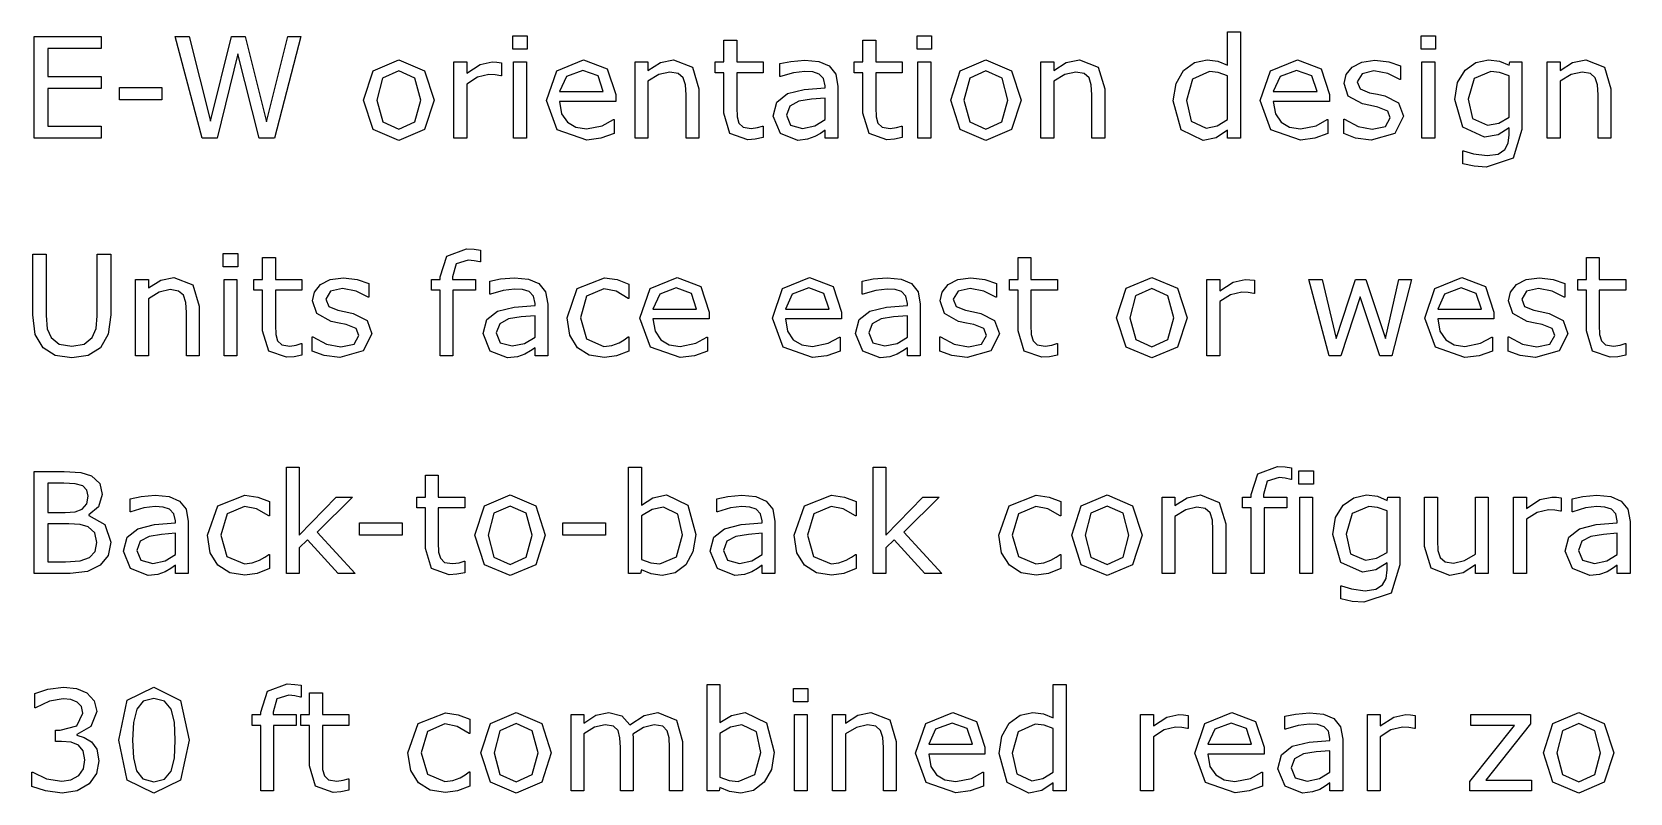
# Model space of a CAD drawing. Header units: inches. Extents: x -33163 to 19162, y -8858 to 30669.
# Drawn here: x 4041 to 5003, y 20852 to 21310 of the extents above; entities that cross this region are included whole.
import ezdxf

# ---------------------------------------------------------------- set-up
doc = ezdxf.new("R2010")
doc.units = ezdxf.units.IN
doc.layers.add('Layer 1', color=7, linetype='Continuous')
doc.layers.add('SOLID-2', color=253, linetype='Continuous')

# ---------------------------------------------------------------- blocks, each defined once
blk = doc.blocks.new('A$C0f725650')
at = {"layer": 'Layer 1', "color": 7}
for points in [[(23.63199, 30.162462), (22.491364, 30.162462), (22.491364, 31.89375), (23.63199, 31.89375), (23.63199, 31.689111), (22.721582, 31.689111), (22.721582, 31.214722), (23.63199, 31.214722), (23.63199, 31.010083), (22.721582, 31.010083), (22.721582, 30.367101), (23.63199, 30.367101), (23.63199, 30.162462)], [(27.035267, 31.89375), (26.585295, 30.162462), (26.326008, 30.162462), (25.962078, 31.599582), (25.606286, 30.162462), (25.352813, 30.162462), (24.894702, 31.89375), (25.130734, 31.89375), (25.494665, 30.454305), (25.852782, 31.89375), (26.086489, 31.89375), (26.448094, 30.440351), (26.809699, 31.89375), (27.035267, 31.89375)], [(37.776458, 31.678647), (37.529962, 31.678647), (37.529962, 31.905376), (37.776458, 31.905376), (37.776458, 31.678647)], [(43.037758, 30.162462), (42.819167, 30.162462), (42.819167, 30.2985), (42.622668, 30.171765), (42.400588, 30.126418), (42.030844, 30.305477), (41.894806, 30.801956), (41.941315, 31.096125), (42.069214, 31.31588), (42.252923, 31.450754), (42.471514, 31.497262), (42.652898, 31.475169), (42.819167, 31.408894), (42.819167, 31.971649), (43.037758, 31.971649), (43.037758, 30.162462)], [(46.361969, 31.678647), (46.115473, 31.678647), (46.115473, 31.905376), (46.361969, 31.905376), (46.361969, 31.678647)], [(37.277652, 30.17409), (37.142777, 30.147346), (37.013715, 30.136895), (36.711408, 30.243866), (36.607926, 30.586866), (36.607926, 31.277523), (36.460261, 31.277523), (36.460261, 31.461231), (36.607926, 31.461231), (36.607926, 31.834465), (36.826517, 31.834465), (36.826517, 31.461231), (37.277652, 31.461231), (37.277652, 31.277523), (36.826517, 31.277523), (36.826517, 30.685699), (36.831168, 30.525242), (36.863725, 30.418274), (36.933488, 30.349673), (37.070689, 30.328744), (37.18231, 30.343852), (37.266025, 30.370594), (37.277654, 30.370594), (37.277652, 30.17409)], [(29.301405, 30.811259), (29.138624, 30.310128), (28.702605, 30.126418), (28.26426, 30.310128), (28.102642, 30.811259), (28.26426, 31.31239), (28.702605, 31.497262), (29.138624, 31.31239), (29.301405, 30.811259), (29.301405, 30.811259)], [(29.075837, 30.811259), (28.977006, 31.185655), (28.702605, 31.308903), (28.425878, 31.185655), (28.328209, 30.811259), (28.42704, 30.440351), (28.702605, 30.314777), (28.975843, 30.439189), (29.075837, 30.811259), (29.075837, 30.811259)], [(30.45017, 31.22286), (30.438542, 31.22286), (30.343199, 31.239132), (30.235066, 31.244953), (30.03973, 31.199606), (29.858345, 31.084497), (29.858345, 30.162462), (29.639754, 30.162462), (29.639754, 31.461218), (29.858345, 31.461218), (29.858345, 31.269369), (30.087401, 31.417035), (30.290877, 31.461218), (30.37343, 31.457725), (30.450169, 31.447274), (30.45017, 31.22286)], [(30.876888, 30.162462), (30.658297, 30.162462), (30.658297, 31.461218), (30.876888, 31.461218), (30.876888, 30.162462)], [(32.396561, 30.789167), (31.439643, 30.789167), (31.475688, 30.579879), (31.574519, 30.434538), (31.717533, 30.350821), (31.901243, 30.322918), (32.167505, 30.37524), (32.359354, 30.479885), (32.370979, 30.479885), (32.370979, 30.241527), (32.145412, 30.163624), (31.903567, 30.132231), (31.398947, 30.306639), (31.217563, 30.804282), (31.390808, 31.310064), (31.848919, 31.497262), (32.253545, 31.343783), (32.396559, 30.907763), (32.396561, 30.789167)], [(32.183783, 30.956597), (32.096579, 31.22286), (31.837293, 31.317041), (31.557078, 31.21356), (31.439643, 30.956597), (32.183783, 30.956597)], [(33.813914, 30.162462), (33.595323, 30.162462), (33.595323, 30.90195), (33.584859, 31.069381), (33.546489, 31.192629), (33.462773, 31.26472), (33.320922, 31.289141), (33.133724, 31.244958), (32.946526, 31.132175), (32.946526, 30.162462), (32.727935, 30.162462), (32.727935, 31.461218), (32.946526, 31.461218), (32.946526, 31.317041), (33.158141, 31.449592), (33.382546, 31.497262), (33.703456, 31.370527), (33.813914, 31.005434), (33.813914, 30.162462)], [(36.182371, 30.162462), (35.964943, 30.162462), (35.964943, 30.300826), (35.885878, 30.245015), (35.790535, 30.189203), (35.664961, 30.145021), (35.498693, 30.126421), (35.201037, 30.242692), (35.078952, 30.539186), (35.141738, 30.777543), (35.323122, 30.92172), (35.607988, 30.992647), (35.964943, 31.02055), (35.964943, 31.054271), (35.9382, 31.177519), (35.863786, 31.254256), (35.752165, 31.290303), (35.616127, 31.299616), (35.424279, 31.276359), (35.205688, 31.211248), (35.194062, 31.211248), (35.194062, 31.433326), (35.378934, 31.471695), (35.617292, 31.492624), (35.855649, 31.469367), (36.032382, 31.392627), (36.144003, 31.254264), (36.182373, 31.043812), (36.182371, 30.162462)], [(37.762505, 30.162462), (37.543914, 30.162462), (37.543914, 31.461218), (37.762505, 31.461218), (37.762505, 30.162462)], [(39.301944, 30.811259), (39.139164, 30.310128), (38.703144, 30.126418), (38.2648, 30.310128), (38.103182, 30.811259), (38.2648, 31.31239), (38.703144, 31.497262), (39.139164, 31.31239), (39.301944, 30.811259), (39.301944, 30.811259)], [(39.076377, 30.811259), (38.977546, 31.185655), (38.703144, 31.308903), (38.426417, 31.185655), (38.328749, 30.811259), (38.42758, 30.440351), (38.703144, 30.314777), (38.976383, 30.439189), (39.076377, 30.811259), (39.076377, 30.811259)], [(40.726274, 30.162462), (40.507683, 30.162462), (40.507683, 30.90195), (40.497219, 31.069381), (40.458849, 31.192629), (40.375133, 31.26472), (40.233282, 31.289141), (40.046084, 31.244958), (39.858887, 31.132175), (39.858887, 30.162462), (39.640296, 30.162462), (39.640296, 31.461218), (39.858887, 31.461218), (39.858887, 31.317041), (40.070501, 31.449592), (40.294906, 31.497262), (40.615816, 31.370527), (40.726274, 31.005434), (40.726274, 30.162462)], [(44.555105, 30.789167), (43.598188, 30.789167), (43.634232, 30.579879), (43.733064, 30.434538), (43.876078, 30.350821), (44.059787, 30.322918), (44.32605, 30.37524), (44.517899, 30.479885), (44.529515, 30.479885), (44.529515, 30.241527), (44.303947, 30.163624), (44.062102, 30.132231), (43.557482, 30.306639), (43.376099, 30.804282), (43.549344, 31.310064), (44.007455, 31.497262), (44.412079, 31.343783), (44.555094, 30.907763), (44.555105, 30.789167)], [(44.342327, 30.956597), (44.255123, 31.22286), (43.995837, 31.317041), (43.715623, 31.21356), (43.598188, 30.956597), (44.342327, 30.956597)], [(45.81433, 30.536858), (45.666663, 30.245015), (45.265526, 30.131069), (45.000427, 30.164788), (44.799275, 30.240363), (44.799275, 30.485698), (44.810891, 30.485698), (45.04111, 30.361286), (45.284116, 30.315941), (45.509683, 30.36245), (45.591075, 30.508952), (45.546892, 30.625223), (45.377133, 30.692663), (45.255049, 30.717084), (45.119011, 30.747315), (44.876002, 30.879866), (44.805078, 31.09613), (44.837632, 31.247284), (44.93879, 31.374019), (45.103895, 31.460062), (45.329463, 31.492616), (45.56433, 31.463549), (45.763157, 31.394948), (45.763157, 31.161242), (45.751541, 31.161242), (45.548067, 31.264725), (45.313199, 31.307744), (45.110885, 31.261236), (45.028333, 31.125198), (45.078329, 31.004275), (45.236459, 30.938), (45.371333, 30.910094), (45.496907, 30.884509), (45.731777, 30.764751), (45.81433, 30.536858), (45.81433, 30.536858)], [(46.348017, 30.162462), (46.129427, 30.162462), (46.129427, 31.461218), (46.348017, 31.461218), (46.348017, 30.162462)], [(47.833971, 30.310128), (47.683979, 29.825275), (47.222382, 29.670631), (47.020069, 29.685739), (46.827058, 29.726435), (46.827058, 29.949676), (46.838673, 29.949676), (47.00843, 29.898517), (47.240974, 29.867124), (47.425846, 29.893865), (47.539792, 29.968279), (47.597929, 30.077576), (47.615365, 30.220591), (47.615365, 30.339188), (47.425841, 30.220591), (47.196786, 30.182221), (46.827042, 30.349652), (46.691004, 30.824041), (46.737513, 31.112394), (46.866574, 31.322846), (47.050284, 31.450746), (47.265385, 31.497254), (47.453747, 31.473997), (47.615365, 31.405396), (47.629308, 31.461207), (47.833947, 31.461207), (47.833971, 30.310128)], [(49.350156, 30.162462), (49.131565, 30.162462), (49.131565, 30.90195), (49.121088, 31.069381), (49.082718, 31.192629), (48.999001, 31.26472), (48.857151, 31.289141), (48.669953, 31.244958), (48.482755, 31.132175), (48.482755, 30.162462), (48.264164, 30.162462), (48.264164, 31.461218), (48.482755, 31.461218), (48.482755, 31.317041), (48.694369, 31.449592), (48.918775, 31.497262), (49.239685, 31.370527), (49.350143, 31.005434), (49.350156, 30.162462)], [(42.819167, 30.482211), (42.819167, 31.227512), (42.661037, 31.282159), (42.508721, 31.297266), (42.222693, 31.169367), (42.120373, 30.8066), (42.199438, 30.454297), (42.452911, 30.334536), (42.641271, 30.375232), (42.819167, 30.482203), (42.819167, 30.482211)], [(47.615381, 30.519416), (47.615381, 31.227512), (47.452598, 31.283323), (47.303771, 31.300759), (47.020069, 31.179834), (46.916585, 30.828695), (46.993325, 30.497321), (47.247962, 30.384537), (47.438647, 30.420581), (47.615381, 30.519411), (47.615381, 30.519416)], [(24.667972, 30.814746), (23.942436, 30.814746), (23.942436, 31.025198), (24.667972, 31.025198), (24.667972, 30.814746)], [(35.964943, 30.482211), (35.964943, 30.843816), (35.728911, 30.82638), (35.514971, 30.792662), (35.362655, 30.708945), (35.304519, 30.554304), (35.371956, 30.385709), (35.577758, 30.329898), (35.78821, 30.374081), (35.964943, 30.482216), (35.964943, 30.482211)], [(23.794771, 27.153598), (23.752913, 26.824562), (23.618038, 26.59202), (23.408748, 26.462957), (23.129696, 26.422264), (22.845993, 26.465285), (22.642517, 26.59202), (22.506479, 26.822234), (22.465784, 27.153598), (22.465784, 28.189599), (22.696002, 28.189599), (22.696002, 27.141982), (22.714605, 26.919892), (22.779717, 26.772228), (22.918081, 26.658298), (23.129695, 26.619907), (23.34131, 26.657134), (23.480836, 26.772228), (23.544786, 26.923384), (23.564553, 27.136162), (23.564553, 28.189599), (23.794771, 28.189599), (23.794771, 27.153598)], [(25.958589, 27.974493), (25.712093, 27.974493), (25.712093, 28.201214), (25.958589, 28.201214), (25.958589, 27.974493)], [(27.051545, 26.469942), (26.916669, 26.443219), (26.787608, 26.432635), (26.485301, 26.539606), (26.381819, 26.882612), (26.381819, 27.573279), (26.234154, 27.573279), (26.234154, 27.756979), (26.381819, 27.756979), (26.381819, 28.1302), (26.60041, 28.1302), (26.60041, 27.756979), (27.051545, 27.756979), (27.051545, 27.573279), (26.60041, 27.573279), (26.60041, 26.981434), (26.605061, 26.82099), (26.637618, 26.714019), (26.707381, 26.645413), (26.844581, 26.624511), (26.956202, 26.639592), (27.039918, 26.666342), (27.051546, 26.666342), (27.051545, 26.469942)], [(30.092053, 28.055905), (30.080427, 28.055905), (29.986247, 28.076807), (29.883928, 28.088449), (29.679289, 28.025663), (29.616503, 27.80127), (29.616503, 27.757085), (30.010664, 27.757085), (30.010664, 27.573385), (29.623477, 27.573385), (29.623477, 26.4583), (29.404886, 26.4583), (29.404886, 27.573359), (29.257221, 27.573359), (29.257221, 27.757059), (29.404886, 27.757059), (29.404886, 27.80008), (29.519996, 28.1547), (29.852533, 28.279107), (29.98392, 28.272228), (30.092053, 28.255824), (30.092053, 28.055905)], [(39.92051, 26.469915), (39.785635, 26.443192), (39.656573, 26.432609), (39.354267, 26.53958), (39.250785, 26.882585), (39.250785, 27.573253), (39.103119, 27.573253), (39.103119, 27.756953), (39.250785, 27.756953), (39.250785, 28.130174), (39.469376, 28.130174), (39.469376, 27.756953), (39.92051, 27.756953), (39.92051, 27.573253), (39.469376, 27.573253), (39.469376, 26.981407), (39.474027, 26.820964), (39.506583, 26.713993), (39.576346, 26.645387), (39.713547, 26.624485), (39.825168, 26.639566), (39.908884, 26.666315), (39.920512, 26.666315), (39.92051, 26.469915)], [(49.602465, 26.469915), (49.467591, 26.443192), (49.338528, 26.432609), (49.03622, 26.53958), (48.932739, 26.882585), (48.932739, 27.573253), (48.785075, 27.573253), (48.785075, 27.756953), (48.932739, 27.756953), (48.932739, 28.130174), (49.15133, 28.130174), (49.15133, 27.756953), (49.602465, 27.756953), (49.602465, 27.573253), (49.15133, 27.573253), (49.15133, 26.981407), (49.155986, 26.820964), (49.188543, 26.713993), (49.258306, 26.645387), (49.395506, 26.624485), (49.507128, 26.639566), (49.590845, 26.666315), (49.60246, 26.666315), (49.602465, 26.469915)], [(25.302816, 26.4583), (25.084225, 26.4583), (25.084225, 27.197783), (25.073761, 27.365211), (25.035392, 27.48848), (24.951676, 27.560553), (24.809824, 27.584894), (24.622626, 27.540709), (24.435429, 27.427917), (24.435429, 26.4583), (24.216838, 26.4583), (24.216838, 27.757059), (24.435429, 27.757059), (24.435429, 27.612887), (24.647044, 27.745417), (24.871448, 27.793095), (25.192358, 27.66636), (25.302817, 27.301261), (25.302816, 26.4583)], [(28.243331, 26.832711), (28.095666, 26.540876), (27.694528, 26.42692), (27.429428, 26.460655), (27.228278, 26.53622), (27.228278, 26.781568), (27.239906, 26.781568), (27.470125, 26.657161), (27.713133, 26.611811), (27.9387, 26.658325), (28.02009, 26.804824), (27.975907, 26.921082), (27.80615, 26.988524), (27.684065, 27.012866), (27.548027, 27.043081), (27.305019, 27.175637), (27.234093, 27.391908), (27.266649, 27.543064), (27.367805, 27.669799), (27.532911, 27.755841), (27.758479, 27.788385), (27.993348, 27.759334), (28.192173, 27.690728), (28.192173, 27.457021), (28.180544, 27.457021), (27.977068, 27.5605), (27.742199, 27.603521), (27.539886, 27.557007), (27.457333, 27.420985), (27.50733, 27.300044), (27.66546, 27.233793), (27.800335, 27.205879), (27.925909, 27.180215), (28.160778, 27.060464), (28.243331, 26.832553), (28.243331, 26.832711)], [(31.239656, 26.4583), (31.022228, 26.4583), (31.022228, 26.59665), (30.943163, 26.54085), (30.84782, 26.485049), (30.722246, 26.440864), (30.555978, 26.422343), (30.258322, 26.538601), (30.136236, 26.835093), (30.199023, 27.073455), (30.380407, 27.217627), (30.665273, 27.288561), (31.022228, 27.316475), (31.022228, 27.350183), (30.995485, 27.473426), (30.921071, 27.550181), (30.80945, 27.586217), (30.673412, 27.595478), (30.481564, 27.572194), (30.262972, 27.507081), (30.251344, 27.507081), (30.251344, 27.729145), (30.436216, 27.76751), (30.674573, 27.788412), (30.912931, 27.765128), (31.089664, 27.688373), (31.201285, 27.550022), (31.239654, 27.339573), (31.239656, 26.4583)], [(32.620965, 26.539686), (32.412838, 26.4583), (32.204712, 26.429222), (31.946588, 26.469915), (31.745438, 26.595513), (31.614051, 26.807126), (31.567542, 27.105946), (31.74195, 27.605902), (32.204712, 27.787274), (32.423303, 27.755894), (32.620965, 27.679165), (32.620965, 27.436146), (32.609337, 27.436146), (32.402373, 27.555896), (32.195409, 27.597753), (31.901241, 27.472182), (31.794271, 27.105946), (31.898916, 26.744341), (32.195409, 26.618743), (32.330284, 26.636206), (32.453532, 26.681555), (32.543062, 26.732699), (32.609337, 26.780377), (32.620965, 26.780377), (32.620965, 26.539686)], [(33.988322, 27.085018), (33.031405, 27.085018), (33.067449, 26.875706), (33.16628, 26.730371), (33.309294, 26.646657), (33.493004, 26.618743), (33.759266, 26.671078), (33.951115, 26.77572), (33.962743, 26.77572), (33.962743, 26.537357), (33.737176, 26.459464), (33.49533, 26.428058), (32.99071, 26.602471), (32.809327, 27.100125), (32.982572, 27.605902), (33.440683, 27.793095), (33.845309, 27.63961), (33.988323, 27.203604), (33.988322, 27.085018)], [(36.243995, 27.085018), (35.287078, 27.085018), (35.323122, 26.875706), (35.421953, 26.730371), (35.564968, 26.646657), (35.748677, 26.618743), (36.01494, 26.671078), (36.206788, 26.77572), (36.218414, 26.77572), (36.218414, 26.537357), (35.992847, 26.459464), (35.751001, 26.428058), (35.246382, 26.602471), (35.064998, 27.100125), (35.238243, 27.605902), (35.696354, 27.793095), (36.10098, 27.63961), (36.243994, 27.203604), (36.243995, 27.085018)], [(37.584609, 26.4583), (37.367181, 26.4583), (37.367181, 26.59665), (37.288116, 26.54085), (37.192773, 26.485049), (37.0672, 26.440864), (36.900931, 26.422343), (36.603275, 26.538601), (36.48119, 26.835093), (36.543977, 27.073455), (36.725361, 27.217627), (37.010227, 27.288561), (37.367181, 27.316475), (37.367181, 27.350183), (37.340439, 27.473426), (37.266025, 27.550181), (37.154404, 27.586217), (37.018366, 27.595478), (36.826517, 27.572194), (36.607926, 27.507081), (36.596298, 27.507081), (36.596298, 27.729145), (36.78117, 27.76751), (37.019527, 27.788412), (37.257884, 27.765128), (37.434617, 27.688373), (37.546238, 27.550022), (37.584608, 27.339573), (37.584609, 26.4583)], [(38.933363, 26.832685), (38.785697, 26.54085), (38.38456, 26.426894), (38.11946, 26.460628), (37.91831, 26.536193), (37.91831, 26.781541), (37.929935, 26.781541), (38.160154, 26.657134), (38.403162, 26.611785), (38.628729, 26.658298), (38.710119, 26.804798), (38.665936, 26.921056), (38.496179, 26.988498), (38.374094, 27.01284), (38.238056, 27.043055), (37.995048, 27.175611), (37.924122, 27.391881), (37.956678, 27.543037), (38.057835, 27.669773), (38.22294, 27.755815), (38.448508, 27.788359), (38.683377, 27.759308), (38.882202, 27.690701), (38.882202, 27.456995), (38.870573, 27.456995), (38.667097, 27.560473), (38.432228, 27.603495), (38.229915, 27.556981), (38.147363, 27.420959), (38.197359, 27.300018), (38.355489, 27.233766), (38.490364, 27.205853), (38.615938, 27.180188), (38.850807, 27.060438), (38.93336, 26.832526), (38.933363, 26.832685)], [(42.128512, 27.107084), (41.965732, 26.605964), (41.529712, 26.422264), (41.091368, 26.605964), (40.92975, 27.107084), (41.091368, 27.608231), (41.529712, 27.793095), (41.965732, 27.608231), (42.128512, 27.107084), (42.128512, 27.107084)], [(47.356094, 27.085018), (46.399177, 27.085018), (46.435221, 26.875706), (46.534051, 26.730371), (46.677066, 26.646657), (46.860777, 26.618743), (47.127037, 26.671078), (47.318886, 26.77572), (47.330528, 26.77572), (47.330528, 26.537357), (47.10496, 26.459464), (46.863115, 26.428058), (46.358495, 26.602471), (46.17711, 27.100125), (46.350356, 27.605902), (46.808466, 27.793095), (47.213093, 27.63961), (47.356108, 27.203604), (47.356094, 27.085018)], [(48.615316, 26.832685), (48.467653, 26.54085), (48.066516, 26.426894), (47.801414, 26.460628), (47.600265, 26.536193), (47.600265, 26.781541), (47.61188, 26.781541), (47.842099, 26.657134), (48.085108, 26.611785), (48.310676, 26.658298), (48.392064, 26.804798), (48.347881, 26.921056), (48.178125, 26.988498), (48.056038, 27.01284), (47.92, 27.043055), (47.676994, 27.175611), (47.606067, 27.391881), (47.638624, 27.543037), (47.73978, 27.669773), (47.904887, 27.755815), (48.130452, 27.788359), (48.365323, 27.759308), (48.564149, 27.690701), (48.564149, 27.456995), (48.552533, 27.456995), (48.349059, 27.560473), (48.114188, 27.603495), (47.911875, 27.556981), (47.829322, 27.420959), (47.879321, 27.300018), (48.037449, 27.233766), (48.172325, 27.205853), (48.297899, 27.180188), (48.532767, 27.060438), (48.615319, 26.832526), (48.615316, 26.832685)], [(25.944637, 26.4583), (25.726046, 26.4583), (25.726046, 27.757059), (25.944637, 27.757059), (25.944637, 26.4583)], [(33.775544, 27.252446), (33.68834, 27.518696), (33.429054, 27.612887), (33.148839, 27.509409), (33.031405, 27.252446), (33.775544, 27.252446)], [(36.031218, 27.252446), (35.944014, 27.518696), (35.684728, 27.612887), (35.404513, 27.509409), (35.287078, 27.252446), (36.031218, 27.252446)], [(41.902945, 27.107084), (41.804114, 27.481495), (41.529712, 27.604738), (41.252985, 27.481495), (41.155317, 27.107084), (41.254148, 26.736192), (41.529712, 26.61062), (41.802951, 26.735027), (41.902945, 27.107084), (41.902945, 27.107084)], [(43.277278, 27.518696), (43.265649, 27.518696), (43.170307, 27.5351), (43.062174, 27.540921), (42.866837, 27.495571), (42.685453, 27.380478), (42.685453, 26.4583), (42.466862, 26.4583), (42.466862, 27.757059), (42.685453, 27.757059), (42.685453, 27.565209), (42.914509, 27.712873), (43.117984, 27.757059), (43.200537, 27.753619), (43.277277, 27.7433), (43.277278, 27.518696)], [(45.953855, 27.757059), (45.615503, 26.4583), (45.413193, 26.4583), (45.07949, 27.459403), (44.748116, 26.4583), (44.546966, 26.4583), (44.205128, 27.757059), (44.433021, 27.757059), (44.671376, 26.751299), (44.995776, 27.757059), (45.175997, 27.757059), (45.508535, 26.751299), (45.734103, 27.757059), (45.953855, 27.757059)], [(47.143317, 27.252446), (47.056113, 27.518696), (46.796827, 27.612887), (46.516612, 27.509409), (46.399177, 27.252446), (47.143317, 27.252446)], [(31.022228, 26.778049), (31.022228, 27.139654), (30.786196, 27.122192), (30.572255, 27.088457), (30.41994, 27.004743), (30.361803, 26.850121), (30.429241, 26.681529), (30.635042, 26.625702), (30.845494, 26.669887), (31.022228, 26.778022), (31.022228, 26.778049)], [(37.367181, 26.778049), (37.367181, 27.139654), (37.131149, 27.122192), (36.917209, 27.088457), (36.764893, 27.004743), (36.706757, 26.850121), (36.774195, 26.681529), (36.979996, 26.625702), (37.190448, 26.669887), (37.367181, 26.778022), (37.367181, 26.778049)], [(27.956139, 22.754138), (27.667785, 22.754138), (27.146887, 23.3227), (27.005036, 23.187842), (27.005036, 22.754138), (26.786445, 22.754138), (26.786445, 24.56333), (27.005036, 24.56333), (27.005036, 23.402922), (27.636392, 24.052897), (27.911956, 24.052897), (27.308505, 23.452928), (27.956139, 22.754138)], [(33.759266, 23.413241), (33.712758, 23.120241), (33.589509, 22.901643), (33.408125, 22.763293), (33.190697, 22.717943), (32.997686, 22.744666), (32.834905, 22.814436), (32.820953, 22.754138), (32.616314, 22.754138), (32.616314, 24.56333), (32.834905, 24.56333), (32.834905, 23.916848), (33.030242, 24.040117), (33.262786, 24.088933), (33.625554, 23.912218), (33.759266, 23.413399), (33.759266, 23.413241)], [(37.949703, 22.754138), (37.661349, 22.754138), (37.140451, 23.3227), (36.998599, 23.187842), (36.998599, 22.754138), (36.780008, 22.754138), (36.780008, 24.56333), (36.998599, 24.56333), (36.998599, 23.402922), (37.629955, 24.052897), (37.90552, 24.052897), (37.302069, 23.452928), (37.949703, 22.754138)], [(43.908634, 24.351717), (43.897008, 24.351717), (43.802828, 24.372619), (43.700509, 24.38426), (43.49587, 24.321475), (43.433084, 24.097082), (43.433084, 24.052897), (43.827245, 24.052897), (43.827245, 23.869197), (43.440059, 23.869197), (43.440059, 22.754138), (43.221468, 22.754138), (43.221468, 23.869197), (43.073802, 23.869197), (43.073802, 24.052897), (43.221468, 24.052897), (43.221468, 24.095918), (43.336577, 24.450538), (43.669114, 24.574945), (43.800501, 24.568066), (43.908634, 24.551662), (43.908634, 24.351717)], [(23.797096, 23.286664), (23.748262, 23.058779), (23.616875, 22.895981), (23.401772, 22.786682), (23.105279, 22.754138), (22.491364, 22.754138), (22.491364, 24.485437), (23.004123, 24.485437), (23.287826, 24.471414), (23.468047, 24.413285), (23.606411, 24.284221), (23.649431, 24.097029), (23.586644, 23.88658), (23.419213, 23.748203), (23.419213, 23.738942), (23.69594, 23.584294), (23.797096, 23.286638), (23.797096, 23.286664)], [(23.409911, 24.06684), (23.388983, 24.172647), (23.321545, 24.242417), (23.188995, 24.280782), (22.995984, 24.288984), (22.721582, 24.288984), (22.721582, 23.789001), (23.019238, 23.789001), (23.191321, 23.799585), (23.309918, 23.846098), (23.386657, 23.935607), (23.409911, 24.066999), (23.409911, 24.06684)], [(29.82579, 22.765753), (29.690915, 22.73903), (29.561853, 22.728447), (29.259547, 22.835418), (29.156065, 23.178423), (29.156065, 23.869091), (29.0084, 23.869091), (29.0084, 24.052791), (29.156065, 24.052791), (29.156065, 24.426012), (29.374656, 24.426012), (29.374656, 24.052791), (29.82579, 24.052791), (29.82579, 23.869091), (29.374656, 23.869091), (29.374656, 23.277245), (29.379307, 23.116802), (29.411863, 23.009831), (29.481626, 22.941225), (29.618827, 22.920323), (29.730448, 22.935404), (29.814164, 22.962153), (29.825792, 22.962153), (29.82579, 22.765753)], [(44.281868, 24.270331), (44.035371, 24.270331), (44.035371, 24.497052), (44.281868, 24.497052), (44.281868, 24.270331)], [(25.115619, 22.754138), (24.89819, 22.754138), (24.89819, 22.892488), (24.819126, 22.836688), (24.723783, 22.780887), (24.598209, 22.736702), (24.43194, 22.718181), (24.134285, 22.834439), (24.012199, 23.130931), (24.074986, 23.369293), (24.25637, 23.513465), (24.541236, 23.584399), (24.89819, 23.612313), (24.89819, 23.646021), (24.871448, 23.769264), (24.797034, 23.846019), (24.685413, 23.882055), (24.549375, 23.891316), (24.357526, 23.868032), (24.138935, 23.802919), (24.127307, 23.802919), (24.127307, 24.024983), (24.312179, 24.063348), (24.550536, 24.08425), (24.788894, 24.060966), (24.965627, 23.984211), (25.077248, 23.84586), (25.115617, 23.635411), (25.115619, 22.754138)], [(26.496928, 22.835524), (26.288801, 22.754138), (26.080675, 22.72506), (25.822551, 22.765753), (25.621401, 22.891351), (25.490014, 23.102964), (25.443505, 23.401784), (25.617913, 23.90174), (26.080675, 24.083112), (26.299266, 24.051732), (26.496928, 23.975003), (26.496928, 23.731984), (26.4853, 23.731984), (26.278336, 23.851734), (26.071372, 23.893591), (25.777204, 23.76802), (25.670234, 23.401784), (25.774879, 23.040179), (26.071372, 22.914581), (26.206247, 22.932044), (26.329495, 22.977393), (26.419025, 23.028537), (26.4853, 23.076215), (26.496928, 23.076215), (26.496928, 22.835524)], [(31.196635, 23.402922), (31.033855, 22.901802), (30.597835, 22.718102), (30.159491, 22.901802), (29.997873, 23.402922), (30.159491, 23.904069), (30.597835, 24.088933), (31.033855, 23.904069), (31.196635, 23.402922), (31.196635, 23.402922)], [(35.109182, 22.754138), (34.891754, 22.754138), (34.891754, 22.892488), (34.812689, 22.836688), (34.717346, 22.780887), (34.591773, 22.736702), (34.425504, 22.718181), (34.127848, 22.834439), (34.005763, 23.130931), (34.068549, 23.369293), (34.249933, 23.513465), (34.534799, 23.584399), (34.891754, 23.612313), (34.891754, 23.646021), (34.865011, 23.769264), (34.790597, 23.846019), (34.678977, 23.882055), (34.542939, 23.891316), (34.35109, 23.868032), (34.132499, 23.802919), (34.12087, 23.802919), (34.12087, 24.024983), (34.305743, 24.063348), (34.5441, 24.08425), (34.782457, 24.060966), (34.95919, 23.984211), (35.070811, 23.84586), (35.109181, 23.635411), (35.109182, 22.754138)], [(36.490491, 22.835524), (36.282365, 22.754138), (36.074238, 22.72506), (35.816115, 22.765753), (35.614965, 22.891351), (35.483577, 23.102964), (35.437069, 23.401784), (35.611477, 23.90174), (36.074238, 24.083112), (36.292829, 24.051732), (36.490491, 23.975003), (36.490491, 23.731984), (36.478863, 23.731984), (36.271899, 23.851734), (36.064935, 23.893591), (35.770768, 23.76802), (35.663798, 23.401784), (35.768442, 23.040179), (36.064935, 22.914581), (36.199811, 22.932044), (36.323059, 22.977393), (36.412588, 23.028537), (36.478863, 23.076215), (36.490491, 23.076215), (36.490491, 22.835524)], [(39.977484, 22.835524), (39.769357, 22.754138), (39.561231, 22.72506), (39.303107, 22.765753), (39.101957, 22.891351), (38.97057, 23.102964), (38.924061, 23.401784), (39.098469, 23.90174), (39.561231, 24.083112), (39.779821, 24.051732), (39.977484, 23.975003), (39.977484, 23.731984), (39.965855, 23.731984), (39.758892, 23.851734), (39.551928, 23.893591), (39.25776, 23.76802), (39.15079, 23.401784), (39.255435, 23.040179), (39.551928, 22.914581), (39.686803, 22.932044), (39.810051, 22.977393), (39.89958, 23.028537), (39.965855, 23.076215), (39.977484, 23.076215), (39.977484, 22.835524)], [(41.364606, 23.402922), (41.201826, 22.901802), (40.765807, 22.718102), (40.327462, 22.901802), (40.165844, 23.402922), (40.327462, 23.904069), (40.765807, 24.088933), (41.201826, 23.904069), (41.364606, 23.402922), (41.364606, 23.402922)], [(42.788936, 22.754138), (42.570345, 22.754138), (42.570345, 23.493621), (42.559881, 23.661049), (42.521511, 23.784318), (42.437795, 23.856391), (42.295944, 23.880732), (42.108746, 23.836547), (41.921549, 23.723755), (41.921549, 22.754138), (41.702957, 22.754138), (41.702957, 24.052897), (41.921549, 24.052897), (41.921549, 23.908725), (42.133163, 24.041255), (42.357568, 24.088933), (42.678478, 23.962198), (42.788936, 23.597099), (42.788936, 22.754138)], [(44.267924, 22.754138), (44.049333, 22.754138), (44.049333, 24.052897), (44.267924, 24.052897), (44.267924, 22.754138)], [(45.753878, 22.901802), (45.603888, 22.416953), (45.142289, 22.262305), (44.939975, 22.277386), (44.746965, 22.318105), (44.746965, 22.541334), (44.75858, 22.541334), (44.928339, 22.490164), (45.160881, 22.458784), (45.345753, 22.485533), (45.459701, 22.559934), (45.517835, 22.669233), (45.535271, 22.81224), (45.535271, 22.930853), (45.345748, 22.81224), (45.116693, 22.773876), (44.746949, 22.941304), (44.610911, 23.415701), (44.657419, 23.704044), (44.78648, 23.914493), (44.970191, 24.042393), (45.185294, 24.088906), (45.373653, 24.065623), (45.535271, 23.997043), (45.549215, 24.052844), (45.753851, 24.052844), (45.753878, 22.901802)], [(47.260763, 22.754138), (47.042169, 22.754138), (47.042169, 22.898309), (46.830556, 22.764615), (46.607314, 22.718102), (46.28873, 22.842509), (46.174782, 23.209935), (46.174782, 24.052897), (46.393375, 24.052897), (46.393375, 23.313414), (46.402688, 23.143657), (46.442222, 23.02388), (46.523611, 22.94948), (46.668951, 22.926196), (46.853823, 22.970382), (47.042183, 23.083173), (47.042183, 24.05287), (47.260776, 24.05287), (47.260763, 22.754138)], [(48.501382, 23.814534), (48.489766, 23.814534), (48.394421, 23.830938), (48.286289, 23.836759), (48.090953, 23.791409), (47.909568, 23.676316), (47.909568, 22.754138), (47.690977, 22.754138), (47.690977, 24.052897), (47.909568, 24.052897), (47.909568, 23.861047), (48.138625, 24.008711), (48.3421, 24.052897), (48.424653, 24.049457), (48.501392, 24.039138), (48.501382, 23.814534)], [(49.674564, 22.754138), (49.457137, 22.754138), (49.457137, 22.892488), (49.378072, 22.836688), (49.28273, 22.780887), (49.157156, 22.736702), (48.990887, 22.718181), (48.693231, 22.834439), (48.571144, 23.130931), (48.633932, 23.369293), (48.815315, 23.513465), (49.100181, 23.584399), (49.457137, 23.612313), (49.457137, 23.646021), (49.430393, 23.769264), (49.355979, 23.846019), (49.24436, 23.882055), (49.108322, 23.891316), (48.916473, 23.868032), (48.697882, 23.802919), (48.686267, 23.802919), (48.686267, 24.024983), (48.871139, 24.063348), (49.109497, 24.08425), (49.347854, 24.060966), (49.524588, 23.984211), (49.636207, 23.84586), (49.674577, 23.635411), (49.674564, 22.754138)], [(30.971068, 23.402922), (30.872237, 23.777333), (30.597835, 23.900576), (30.321109, 23.777333), (30.22344, 23.402922), (30.322271, 23.03203), (30.597835, 22.906458), (30.871074, 23.030865), (30.971068, 23.402922), (30.971068, 23.402922)], [(33.533699, 23.40742), (33.456959, 23.759739), (33.209301, 23.880653), (33.016289, 23.838796), (32.834905, 23.732989), (32.834905, 22.98885), (32.994198, 22.930721), (33.146514, 22.914317), (33.430217, 23.032929), (33.533699, 23.407314), (33.533699, 23.40742)], [(41.139039, 23.402922), (41.040208, 23.777333), (40.765807, 23.900576), (40.48908, 23.777333), (40.391411, 23.402922), (40.490242, 23.03203), (40.765807, 22.906458), (41.039045, 23.030865), (41.139039, 23.402922), (41.139039, 23.402922)], [(45.535287, 23.111087), (45.535287, 23.81919), (45.372508, 23.874991), (45.22368, 23.892453), (44.939975, 23.771539), (44.836494, 23.420411), (44.913234, 23.089021), (45.167869, 22.976255), (45.358554, 23.012292), (45.535287, 23.111113), (45.535287, 23.111087)], [(23.557576, 23.277351), (23.526183, 23.443641), (23.412237, 23.548284), (23.276199, 23.585484), (23.083187, 23.594745), (22.721582, 23.594745), (22.721582, 22.950617), (23.026214, 22.950617), (23.273873, 22.965699), (23.432003, 23.023827), (23.527346, 23.127306), (23.557576, 23.277298), (23.557576, 23.277351)], [(24.89819, 23.073887), (24.89819, 23.435492), (24.662159, 23.41803), (24.448218, 23.384295), (24.295902, 23.300581), (24.237766, 23.145959), (24.305204, 22.977367), (24.511005, 22.92154), (24.721457, 22.965725), (24.89819, 23.07386), (24.89819, 23.073887)], [(28.758415, 23.406414), (28.032879, 23.406414), (28.032879, 23.616864), (28.758415, 23.616864), (28.758415, 23.406414)], [(32.223316, 23.406362), (31.497779, 23.406362), (31.497779, 23.616811), (32.223316, 23.616811), (32.223316, 23.406362)], [(34.891754, 23.073887), (34.891754, 23.435492), (34.655722, 23.41803), (34.441782, 23.384295), (34.289466, 23.300581), (34.23133, 23.145959), (34.298768, 22.977367), (34.504569, 22.92154), (34.715021, 22.965725), (34.891754, 23.07386), (34.891754, 23.073887)], [(49.457137, 23.073887), (49.457137, 23.435492), (49.221106, 23.41803), (49.007164, 23.384295), (48.854849, 23.300581), (48.796712, 23.145959), (48.864149, 22.977367), (49.069952, 22.92154), (49.280404, 22.965725), (49.457137, 23.07386), (49.457137, 23.073887)], [(23.465721, 19.883651), (23.557576, 19.758079), (23.593621, 19.562738), (23.5506, 19.345304), (23.429677, 19.173219), (23.223876, 19.052304), (22.965753, 19.01394), (22.682049, 19.048812), (22.452994, 19.123239), (22.452994, 19.366232), (22.470435, 19.366232), (22.702979, 19.258097), (22.961102, 19.215076), (23.116907, 19.239417), (23.250619, 19.311516), (23.329684, 19.424282), (23.356426, 19.580094), (23.326196, 19.733579), (23.244805, 19.830073), (23.118069, 19.878915), (22.957614, 19.892937), (22.852969, 19.892937), (22.852969, 20.085951), (22.93436, 20.085951), (23.215738, 20.159214), (23.321545, 20.375484), (23.294802, 20.484783), (23.220388, 20.562676), (23.113418, 20.604533), (22.984357, 20.616175), (22.749488, 20.576646), (22.514619, 20.465019), (22.50299, 20.465019), (22.50299, 20.708038), (22.722744, 20.782465), (22.990169, 20.817338), (23.213411, 20.794054), (23.387819, 20.719627), (23.514555, 20.584769), (23.557575, 20.399905), (23.455256, 20.147572), (23.215736, 20.012714), (23.215736, 19.99631), (23.343635, 19.956781), (23.465721, 19.883545), (23.465721, 19.883651)], [(25.129571, 19.916194), (24.983069, 19.231348), (24.530771, 19.01394), (24.074986, 19.23484), (23.931971, 19.913866), (24.077311, 20.59522), (24.530771, 20.816147), (24.985394, 20.591728), (25.129571, 19.916194), (25.129571, 19.916194)], [(27.037592, 20.647555), (27.025964, 20.647555), (26.931783, 20.668457), (26.829464, 20.680098), (26.624826, 20.617313), (26.562039, 20.39292), (26.562039, 20.348735), (26.9562, 20.348735), (26.9562, 20.165035), (26.569017, 20.165035), (26.569017, 19.049976), (26.350425, 19.049976), (26.350425, 20.165035), (26.20276, 20.165035), (26.20276, 20.348735), (26.350425, 20.348735), (26.350425, 20.391756), (26.465535, 20.746376), (26.798072, 20.870783), (26.929459, 20.863904), (27.037592, 20.8475), (27.037592, 20.647555)], [(27.850332, 19.061591), (27.715457, 19.034868), (27.586395, 19.024285), (27.284088, 19.131256), (27.180606, 19.474261), (27.180606, 20.164929), (27.032941, 20.164929), (27.032941, 20.348629), (27.180606, 20.348629), (27.180606, 20.72185), (27.399198, 20.72185), (27.399198, 20.348629), (27.850332, 20.348629), (27.850332, 20.164929), (27.399198, 20.164929), (27.399198, 19.573083), (27.403849, 19.41264), (27.436405, 19.305669), (27.506168, 19.237063), (27.643369, 19.216161), (27.75499, 19.231242), (27.838705, 19.257991), (27.850334, 19.257991), (27.850332, 19.061591)], [(35.096392, 19.709237), (35.049884, 19.416238), (34.926635, 19.19764), (34.745251, 19.059289), (34.527823, 19.01394), (34.334812, 19.040663), (34.172031, 19.110433), (34.158079, 19.049976), (33.95344, 19.049976), (33.95344, 20.859168), (34.172031, 20.859168), (34.172031, 20.212686), (34.367368, 20.335955), (34.599912, 20.384771), (34.96268, 20.208056), (35.096392, 19.709237), (35.096392, 19.709237)], [(35.671938, 20.566169), (35.425442, 20.566169), (35.425442, 20.79289), (35.671938, 20.79289), (35.671938, 20.566169)], [(40.069338, 19.049976), (39.850747, 19.049976), (39.850747, 19.186025), (39.654248, 19.059289), (39.432169, 19.01394), (39.062424, 19.192983), (38.926386, 19.689473), (38.972895, 19.983636), (39.100794, 20.203399), (39.284503, 20.338257), (39.503095, 20.384771), (39.684479, 20.362546), (39.850747, 20.296268), (39.850747, 20.859036), (40.069338, 20.859036), (40.069338, 19.049976)], [(24.823777, 19.388325), (24.878424, 19.609252), (24.89354, 19.916194), (24.878424, 20.223163), (24.822614, 20.444064), (24.710993, 20.578948), (24.530771, 20.624298), (24.349387, 20.578948), (24.236604, 20.441762), (24.181956, 20.217343), (24.168005, 19.913866), (24.180795, 19.610416), (24.235442, 19.391817), (24.343575, 19.25344), (24.530773, 19.205789), (24.712157, 19.251138), (24.823778, 19.388325), (24.823777, 19.388325)], [(29.911832, 19.131362), (29.703705, 19.049976), (29.495578, 19.020898), (29.237455, 19.061591), (29.036305, 19.187189), (28.904918, 19.398802), (28.858409, 19.697622), (29.032817, 20.197578), (29.495578, 20.37895), (29.714169, 20.34757), (29.911832, 20.270841), (29.911832, 20.027822), (29.900203, 20.027822), (29.69324, 20.147572), (29.486276, 20.189429), (29.192108, 20.063858), (29.085138, 19.697622), (29.189783, 19.336017), (29.486276, 19.210419), (29.621151, 19.227882), (29.744399, 19.273205), (29.833928, 19.324375), (29.900203, 19.372053), (29.911832, 19.372053), (29.911832, 19.131362)], [(31.298954, 19.69876), (31.136174, 19.19764), (30.700155, 19.01394), (30.26181, 19.19764), (30.100192, 19.69876), (30.26181, 20.199907), (30.700155, 20.384771), (31.136174, 20.199907), (31.298954, 19.69876), (31.298954, 19.69876)], [(31.073387, 19.69876), (30.974556, 20.073171), (30.700155, 20.196414), (30.423428, 20.073171), (30.325759, 19.69876), (30.42459, 19.327868), (30.700155, 19.202296), (30.973393, 19.326703), (31.073387, 19.69876), (31.073387, 19.69876)], [(33.532536, 19.049976), (33.313945, 19.049976), (33.313945, 19.789459), (33.305807, 19.951093), (33.274413, 20.0755), (33.197674, 20.151065), (33.053497, 20.176729), (32.869787, 20.130215), (32.686078, 20.013958), (32.691891, 19.951172), (32.694219, 19.881402), (32.694219, 19.049976), (32.475628, 19.049976), (32.475628, 19.789459), (32.467489, 19.952257), (32.436096, 20.076664), (32.359357, 20.151065), (32.21518, 20.176729), (32.034958, 20.132544), (31.8559, 20.019752), (31.8559, 19.049976), (31.637309, 19.049976), (31.637309, 20.348735), (31.8559, 20.348735), (31.8559, 20.204563), (32.059375, 20.337093), (32.276804, 20.384771), (32.501208, 20.32897), (32.639572, 20.174321), (32.881417, 20.334791), (33.115124, 20.384771), (33.43022, 20.254543), (33.532539, 19.892937), (33.532536, 19.049976)], [(34.870825, 19.703417), (34.794085, 20.055735), (34.546427, 20.17665), (34.353415, 20.134793), (34.172031, 20.028986), (34.172031, 19.284846), (34.331324, 19.226717), (34.48364, 19.210313), (34.767343, 19.328926), (34.870825, 19.703311), (34.870825, 19.703417)], [(35.657985, 19.049976), (35.439394, 19.049976), (35.439394, 20.348735), (35.657985, 20.348735), (35.657985, 19.049976)], [(37.176495, 19.049976), (36.957904, 19.049976), (36.957904, 19.789459), (36.94744, 19.956887), (36.90907, 20.080156), (36.825355, 20.152229), (36.683503, 20.17657), (36.496305, 20.132385), (36.309108, 20.019593), (36.309108, 19.049976), (36.090517, 19.049976), (36.090517, 20.348735), (36.309108, 20.348735), (36.309108, 20.204563), (36.520722, 20.337093), (36.745127, 20.384771), (37.066037, 20.258036), (37.176496, 19.892937), (37.176495, 19.049976)], [(38.684541, 19.676694), (37.727624, 19.676694), (37.763668, 19.467382), (37.862499, 19.322047), (38.005513, 19.238333), (38.189223, 19.210419), (38.455485, 19.262754), (38.647334, 19.367396), (38.658962, 19.367396), (38.658962, 19.129033), (38.433395, 19.05114), (38.19155, 19.019734), (37.68693, 19.194147), (37.505546, 19.691801), (37.678791, 20.197578), (38.136902, 20.384771), (38.541528, 20.231286), (38.684542, 19.79528), (38.684541, 19.676694)], [(38.471764, 19.844122), (38.38456, 20.110372), (38.125273, 20.204563), (37.845058, 20.101085), (37.727624, 19.844122), (38.471764, 19.844122)], [(39.850747, 19.369725), (39.850747, 20.115028), (39.692618, 20.169665), (39.540302, 20.184746), (39.254273, 20.056847), (39.151954, 19.694077), (39.231019, 19.341758), (39.484491, 19.222008), (39.672852, 19.262701), (39.850747, 19.369672), (39.850747, 19.369725)], [(42.147116, 20.110372), (42.135487, 20.110372), (42.040144, 20.126776), (41.932012, 20.132597), (41.736675, 20.087247), (41.555291, 19.972154), (41.555291, 19.049976), (41.3367, 19.049976), (41.3367, 20.348735), (41.555291, 20.348735), (41.555291, 20.156885), (41.784346, 20.304549), (41.987822, 20.348735), (42.070375, 20.345295), (42.147115, 20.334712), (42.147116, 20.110372)], [(43.440059, 19.676694), (42.483142, 19.676694), (42.519186, 19.467382), (42.618017, 19.322047), (42.761031, 19.238333), (42.94474, 19.210419), (43.211003, 19.262754), (43.402852, 19.367396), (43.414477, 19.367396), (43.414477, 19.129033), (43.18891, 19.05114), (42.947065, 19.019734), (42.442445, 19.194147), (42.261061, 19.691801), (42.434306, 20.197578), (42.892417, 20.384771), (43.297043, 20.231286), (43.440057, 19.79528), (43.440059, 19.676694)], [(43.227281, 19.844122), (43.140077, 20.110372), (42.880791, 20.204563), (42.600576, 20.101085), (42.483142, 19.844122), (43.227281, 19.844122)], [(44.780673, 19.049976), (44.563244, 19.049976), (44.563244, 19.188326), (44.484178, 19.132526), (44.388836, 19.076725), (44.263262, 19.03254), (44.096995, 19.014019), (43.799339, 19.130277), (43.677253, 19.426769), (43.74004, 19.665131), (43.921424, 19.809303), (44.206289, 19.880237), (44.563244, 19.908151), (44.563244, 19.941859), (44.536502, 20.065102), (44.462088, 20.141857), (44.350466, 20.177893), (44.214428, 20.187154), (44.022581, 20.16387), (43.803989, 20.098757), (43.792364, 20.098757), (43.792364, 20.320821), (43.977236, 20.359186), (44.215593, 20.380088), (44.453951, 20.356804), (44.630685, 20.280049), (44.742304, 20.141698), (44.780674, 19.931249), (44.780673, 19.049976)], [(46.011992, 20.110372), (46.000376, 20.110372), (45.905034, 20.126776), (45.796902, 20.132597), (45.601565, 20.087247), (45.42018, 19.972154), (45.42018, 19.049976), (45.20159, 19.049976), (45.20159, 20.348735), (45.42018, 20.348735), (45.42018, 20.156885), (45.649238, 20.304549), (45.852713, 20.348735), (45.935265, 20.345295), (46.012005, 20.334712), (46.011992, 20.110372)], [(47.99675, 19.049976), (46.94798, 19.049976), (46.94798, 19.211583), (47.70491, 20.166172), (46.964258, 20.166172), (46.964258, 20.348735), (47.976986, 20.348735), (47.976986, 20.192922), (47.216567, 19.23484), (47.99675, 19.23484), (47.99675, 19.049976)], [(49.39899, 19.69876), (49.236208, 19.19764), (48.800188, 19.01394), (48.361846, 19.19764), (48.200228, 19.69876), (48.361846, 20.199907), (48.800188, 20.384771), (49.236208, 20.199907), (49.39899, 19.69876), (49.39899, 19.69876)], [(49.173422, 19.69876), (49.07459, 20.073171), (48.800188, 20.196414), (48.523464, 20.073171), (48.425796, 19.69876), (48.524625, 19.327868), (48.800188, 19.202296), (49.073429, 19.326703), (49.173422, 19.69876), (49.173422, 19.69876)], [(44.563244, 19.369725), (44.563244, 19.73133), (44.327212, 19.713868), (44.113273, 19.680133), (43.960957, 19.596419), (43.90282, 19.441797), (43.970258, 19.273178), (44.176058, 19.217378), (44.38651, 19.261563), (44.563244, 19.369698), (44.563244, 19.369725)]]:
    blk.add_lwpolyline(points, dxfattribs=at)
for points in [[(30.89084, 31.678647), (30.644344, 31.678647), (30.644344, 31.905376), (30.89084, 31.905376), (30.89084, 31.678647)], [(34.909195, 30.174077), (34.774319, 30.147333), (34.645258, 30.136882), (34.342951, 30.243853), (34.239469, 30.586853), (34.239469, 31.27751), (34.091804, 31.27751), (34.091804, 31.461218), (34.239469, 31.461218), (34.239469, 31.834452), (34.45806, 31.834452), (34.45806, 31.461218), (34.909195, 31.461218), (34.909195, 31.27751), (34.45806, 31.27751), (34.45806, 30.685685), (34.462711, 30.525229), (34.495268, 30.418261), (34.565031, 30.34966), (34.702231, 30.328731), (34.813852, 30.343839), (34.897568, 30.37058), (34.909195, 30.37058), (34.909195, 30.174077)]]:
    blk.add_lwpolyline(points, close=True, dxfattribs=at)

msp = doc.modelspace()

# ---------------------------------------------------------------- block references
at = {"layer": 'SOLID-2', "xscale": 35.3548193792485, "yscale": 35.3548193792485, "zscale": 35.3548193792485}
msp.add_blockref('A$C0f725650', (3247.20147, 20180.01122), dxfattribs=at)

doc.saveas('drawing.dxf')
